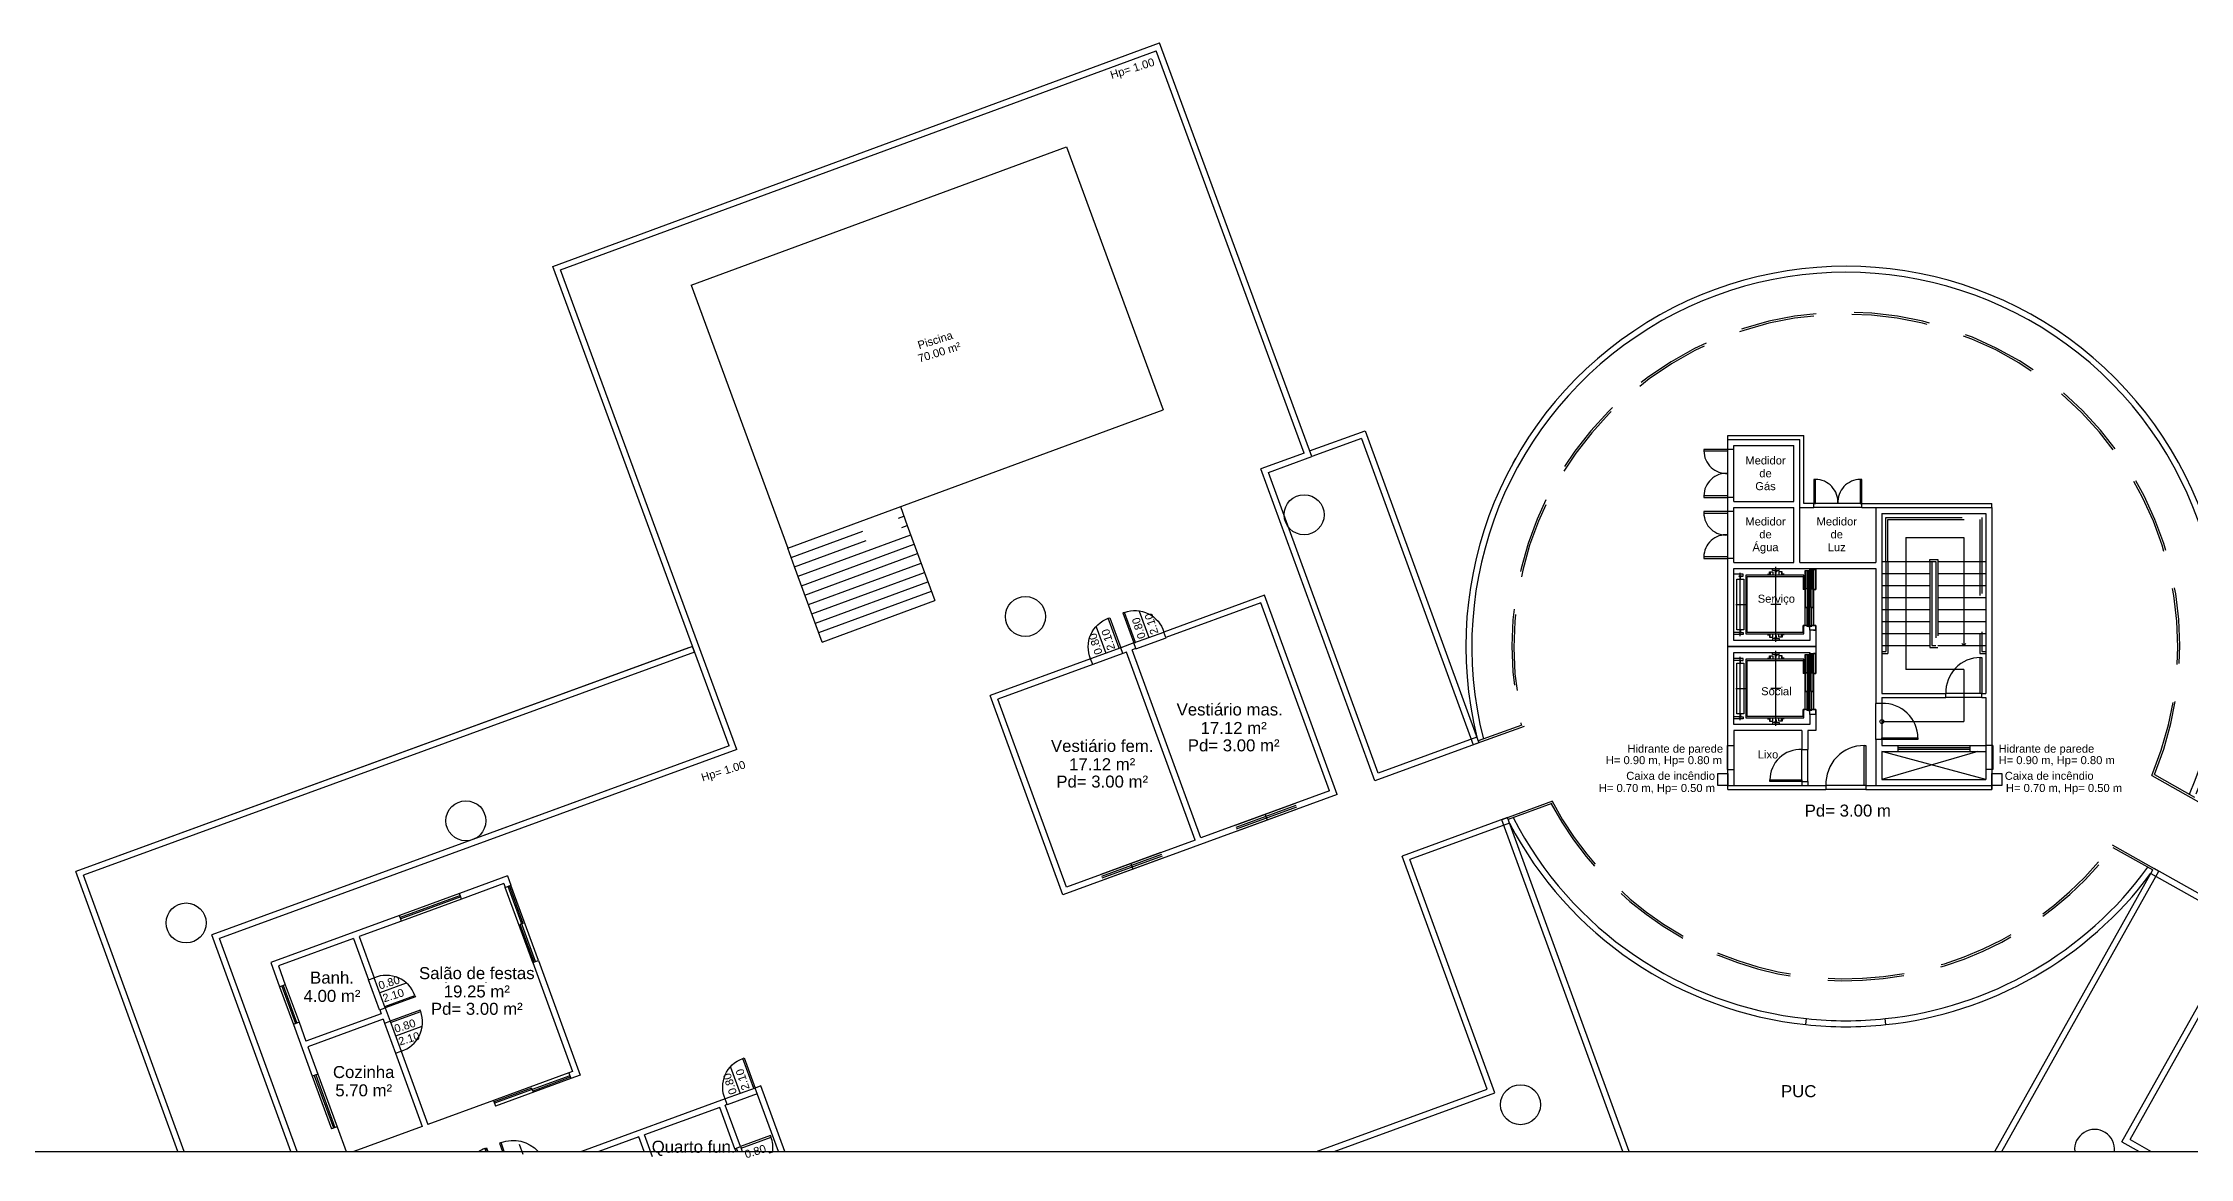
# Model space of a CAD drawing. Header units: millimetres. Extents: x -210 to 1173, y -437 to 320.
# Drawn here: x -181.8 to -128.1, y 2.3 to 30.2 of the extents above; entities that cross this region are included whole.
import ezdxf
from ezdxf.enums import TextEntityAlignment as Align

# ---------------------------------------------------------------- set-up
doc = ezdxf.new("R2010")
doc.units = ezdxf.units.MM
doc.header["$LTSCALE"] = 0.3
for name, pattern in [('DASHDOTX2', [50.8, 25.4, -12.7, 0, -12.7]), ('DASHED2', [9.525, 6.35, -3.175]), ('LTYPE_4', [112.5, 56.25, -56.25]), ('LTYPE_6', [168.75, 112.5, -28.125, 0, -28.125])]:
    doc.linetypes.add(name, pattern=pattern)
for name, color, linetype in [('CORTE', 6, 'Continuous'), ('COTAS', 1, 'Continuous'), ('ESQUADRIAS', 3, 'Continuous'), ('LAYER_0', 6, 'Continuous'), ('LINHA DE CORTE', 6, 'DASHDOTX2'), ('PISO', 1, 'Continuous'), ('PROJEÇÃO', 1, 'DASHED2'), ('TEXTOS', 2, 'Continuous'), ('VISTA', 2, 'Continuous')]:
    doc.layers.add(name, color=color, linetype=linetype)
doc.styles.add('2MM 1_100', font='ARIAL.TTF', dxfattribs={"height": 0.2})
doc.styles.add('3MM 1_100', font='ARIAL.TTF', dxfattribs={"height": 0.3})

msp = doc.modelspace()

# ---------------------------------------------------------------- linework, layer by layer
msp.add_line((-210.338, 2.481), (-79.945, 2.481))
at = {"layer": 'CORTE'}
for p, q in [((-165.608, 24.124), (-156.223, 27.578)), ((-156.223, 27.578), (-153.806, 21.008)), ((-165.608, 24.124), (-163.191, 17.555)), ((-163.191, 17.555), (-153.806, 21.008)), ((-139.69, 20.372), (-137.79, 20.372)), ((-139.69, 20.272), (-139.69, 20.372)), ((-139.69, 20.272), (-137.89, 20.272)), ((-139.69, 20.022), (-139.69, 20.272)), ((-139.54, 20.022), (-139.69, 20.022)), ((-139.54, 20.122), (-138.04, 20.122)), ((-139.54, 20.022), (-139.54, 20.122)), ((-138.04, 18.722), (-138.04, 20.122)), ((-137.89, 17.197), (-137.89, 20.272)), ((-137.79, 18.672), (-137.79, 20.372)), ((-145.06, 19.683), (-144.991, 19.805)), ((-145.06, 19.683), (-144.991, 19.805)), ((-139.69, 18.472), (-139.69, 18.822)), ((-139.54, 18.822), (-139.69, 18.822)), ((-139.54, 18.722), (-139.54, 18.822)), ((-139.54, 18.472), (-139.69, 18.472)), ((-139.54, 18.722), (-138.04, 18.722)), ((-139.54, 18.572), (-138.04, 18.572)), ((-139.54, 18.472), (-139.54, 18.572)), ((-138.04, 17.197), (-138.04, 18.572)), ((-137.89, 18.572), (-137.54, 18.572)), ((-137.54, 18.672), (-137.79, 18.672)), ((-137.54, 18.572), (-137.54, 18.672)), ((-136.34, 18.672), (-133.09, 18.673)), ((-136.34, 18.572), (-136.34, 18.672)), ((-136.34, 18.572), (-135.99, 18.572)), ((-135.99, 18.572), (-135.99, 17.197)), ((-135.99, 18.572), (-133.09, 18.572)), ((-135.84, 18.422), (-135.84, 13.922)), ((-135.84, 18.422), (-133.24, 18.422)), ((-133.24, 18.422), (-133.24, 13.922)), ((-133.09, 18.572), (-133.09, 18.673)), ((-133.09, 18.572), (-133.09, 11.622)), ((-133.09, 18.572), (-133.09, 18.572)), ((-139.69, 11.622), (-139.69, 17.297)), ((-139.54, 17.297), (-139.69, 17.297)), ((-139.54, 17.197), (-139.54, 17.297)), ((-139.54, 17.197), (-138.04, 17.197)), ((-137.89, 17.197), (-135.99, 17.197)), ((-139.54, 15.247), (-139.54, 17.047)), ((-139.54, 17.047), (-135.99, 17.047)), ((-137.64, 17.047), (-137.64, 17.022)), ((-135.99, 17.047), (-135.99, 13.672)), ((-151.274, 16.376), (-153.787, 15.459)), ((-151.364, 16.184), (-153.736, 15.318)), ((-149.65, 11.487), (-151.364, 16.184)), ((-149.457, 11.397), (-151.274, 16.376)), ((-154.539, 15.185), (-154.867, 15.065)), ((-154.816, 14.924), (-154.867, 15.065)), ((-154.487, 15.044), (-154.581, 15.01)), ((-154.487, 15.044), (-154.539, 15.185)), ((-153.736, 15.318), (-153.787, 15.459)), ((-139.69, 15.097), (-137.49, 15.097)), ((-137.49, 15.097), (-139.69, 15.097)), ((-137.64, 15.247), (-139.54, 15.247)), ((-137.64, 15.502), (-137.64, 15.247)), ((-137.49, 15.502), (-137.49, 15.097)), ((-137.49, 15.097), (-137.49, 14.922)), ((-155.619, 14.791), (-158.132, 13.874)), ((-155.568, 14.65), (-157.94, 13.784)), ((-155.568, 14.65), (-155.619, 14.791)), ((-154.722, 14.958), (-154.816, 14.924)), ((-153.008, 10.261), (-154.722, 14.958)), ((-152.867, 10.313), (-154.581, 15.01)), ((-139.54, 13.147), (-139.54, 14.947)), ((-139.54, 14.947), (-137.64, 14.947)), ((-139.54, 14.947), (-137.64, 14.947)), ((-137.64, 14.947), (-137.64, 14.922)), ((-156.315, 8.895), (-158.132, 13.874)), ((-156.226, 9.087), (-157.94, 13.784)), ((-135.84, 13.922), (-134.24, 13.922)), ((-135.84, 13.822), (-135.84, 13.672)), ((-135.84, 13.822), (-134.24, 13.822)), ((-133.34, 13.922), (-133.24, 13.922)), ((-133.34, 13.822), (-133.24, 13.822)), ((-133.24, 13.822), (-133.24, 12.622)), ((-137.64, 13.147), (-139.54, 13.147)), ((-137.84, 12.997), (-139.54, 12.997)), ((-139.54, 12.997), (-139.54, 11.622)), ((-137.84, 12.998), (-137.845, 12.523)), ((-137.69, 12.998), (-137.69, 12.522)), ((-137.49, 12.997), (-137.69, 12.997)), ((-137.64, 13.402), (-137.64, 13.147)), ((-137.49, 13.402), (-137.49, 12.997)), ((-139.71, 12.622), (-139.71, 12.022)), ((-139.71, 12.622), (-139.54, 12.622)), ((-137.84, 12.522), (-137.69, 12.522)), ((-135.99, 12.772), (-135.99, 11.622)), ((-135.84, 12.772), (-135.84, 12.622)), ((-135.84, 12.622), (-133.24, 12.622)), ((-135.84, 12.472), (-135.84, 11.772)), ((-135.84, 12.472), (-133.24, 12.472)), ((-133.44, 12.472), (-135.84, 11.772)), ((-133.24, 11.772), (-135.84, 12.472)), ((-133.24, 12.622), (-133.24, 11.772)), ((-133.07, 12.622), (-133.24, 12.622)), ((-133.07, 12.622), (-133.07, 12.022)), ((-139.71, 12.022), (-139.54, 12.022)), ((-133.07, 12.022), (-133.24, 12.022)), ((-149.457, 11.397), (-156.315, 8.895)), ((-149.65, 11.487), (-152.867, 10.313)), ((-139.69, 11.622), (-137.24, 11.622)), ((-139.69, 11.522), (-139.69, 11.622)), ((-139.69, 11.522), (-137.24, 11.522)), ((-137.84, 11.722), (-137.84, 11.622)), ((-137.84, 11.722), (-137.69, 11.722)), ((-137.69, 11.722), (-137.69, 11.622)), ((-137.24, 11.622), (-137.24, 11.522)), ((-136.24, 11.622), (-135.99, 11.622)), ((-136.24, 11.622), (-136.24, 11.522)), ((-136.24, 11.522), (-133.09, 11.523)), ((-135.99, 11.622), (-133.09, 11.622)), ((-135.84, 11.772), (-133.24, 11.772)), ((-133.09, 11.622), (-133.09, 11.523)), ((-133.09, 11.523), (-133.09, 11.622)), ((-151.258, 10.9), (-151.207, 10.759)), ((-153.008, 10.261), (-156.226, 9.087)), ((-154.617, 9.674), (-154.565, 9.533)), ((-170.196, 9.365), (-171.393, 8.928)), ((-170.285, 9.173), (-171.342, 8.787)), ((-170.285, 9.173), (-170.251, 9.079)), ((-170.251, 9.079), (-170.11, 9.13)), ((-170.196, 9.365), (-170.11, 9.13)), ((-144.423, 9.508), (-144.422, 9.508)), ((-171.342, 8.787), (-171.393, 8.928)), ((-129.661, 8.761), (-129.662, 8.761)), ((-129.661, 8.761), (-129.662, 8.761)), ((-172.896, 8.379), (-176.114, 7.205)), ((-172.845, 8.238), (-173.902, 7.853)), ((-172.845, 8.238), (-172.896, 8.379)), ((-130.148, 8.256), (-130.148, 8.256)), ((-130.148, 8.256), (-130.148, 8.256)), ((-174.043, 7.801), (-175.921, 7.116)), ((-174.043, 7.801), (-173.666, 6.768)), ((-173.902, 7.853), (-173.525, 6.819)), ((-176.114, 7.205), (-175.891, 6.595)), ((-175.921, 7.116), (-175.75, 6.646)), ((-169.565, 7.2), (-169.424, 7.251)), ((-169.565, 7.2), (-168.571, 4.475)), ((-169.424, 7.251), (-168.379, 4.386)), ((-175.75, 6.646), (-175.891, 6.595)), ((-173.666, 6.768), (-173.525, 6.819)), ((-171.736, 6.707), (-171.736, 6.703)), ((-170.736, 6.707), (-170.736, 6.703)), ((-173.357, 5.922), (-175.236, 5.237)), ((-173.391, 6.016), (-173.25, 6.068)), ((-173.391, 6.016), (-173.357, 5.922)), ((-173.25, 6.068), (-173.13, 5.739)), ((-175.407, 5.707), (-175.548, 5.655)), ((-175.548, 5.655), (-175.077, 4.363)), ((-175.407, 5.707), (-175.236, 5.237)), ((-173.306, 5.782), (-175.184, 5.096)), ((-173.306, 5.782), (-173.271, 5.688)), ((-173.271, 5.688), (-173.13, 5.739)), ((-137.74, 5.65), (-137.724, 5.799)), ((-135.74, 5.65), (-135.756, 5.799)), ((-175.184, 5.096), (-174.936, 4.415)), ((-172.997, 4.936), (-172.856, 4.988)), ((-172.997, 4.936), (-172.329, 3.104)), ((-172.856, 4.988), (-172.188, 3.156)), ((-174.936, 4.415), (-175.077, 4.363)), ((-168.571, 4.475), (-168.665, 4.441)), ((-168.665, 4.441), (-168.614, 4.3)), ((-168.379, 4.386), (-168.614, 4.3)), ((-169.565, 3.99), (-169.565, 3.953)), ((-164.756, 3.792), (-168.349, 2.481)), ((-164.704, 3.651), (-164.756, 3.792)), ((-163.863, 4.118), (-164.004, 4.066)), ((-163.425, 2.481), (-164.004, 4.066)), ((-163.266, 2.481), (-163.863, 4.118)), ((-170.544, 3.756), (-172.188, 3.156)), ((-170.544, 3.756), (-170.492, 3.615)), ((-164.892, 3.583), (-166.771, 2.897)), ((-164.515, 2.549), (-164.892, 3.583)), ((-164.704, 3.651), (-164.751, 3.634)), ((-164.374, 2.601), (-164.751, 3.634)), ((-174.456, 3.1), (-174.597, 3.048)), ((-174.456, 3.1), (-174.23, 2.481)), ((-172.329, 3.104), (-174.037, 2.481)), ((-166.912, 2.846), (-167.911, 2.481)), ((-166.779, 2.481), (-166.912, 2.846)), ((-166.569, 2.344), (-166.771, 2.897)), ((-170.736, 2.568), (-170.736, 2.481)), ((-164.515, 2.549), (-164.374, 2.601)), ((-164.328, 2.481), (-164.328, 2.48))]:
    msp.add_line(p, q, dxfattribs=at)
for points in [[(-139.94, 11.923), (-139.69, 11.923), (-139.69, 11.623), (-139.94, 11.623)], [(-133.09, 11.922), (-132.84, 11.922), (-132.84, 11.622), (-133.09, 11.622)]]:
    msp.add_lwpolyline(points, close=True, dxfattribs=at)
for centre in [(-150.282, 18.388), (-157.249, 15.846), (-171.236, 10.742), (-178.229, 8.19), (-144.874, 3.649)]:
    msp.add_circle(centre, 0.5, dxfattribs=at)
for centre, radius, start, end in [((-136.74, 15.097), 9.5, 337.2226, 193.8022), ((-136.74, 15.097), 9.35, 336.7308, 194.3178), ((-136.74, 15.097), 9.35, 207.2146, 263.9577), ((-136.74, 15.097), 9.5, 207.7089, 263.9577), ((-136.74, 15.097), 9.35, 276.0423, 323.839), ((-136.74, 15.097), 9.5, 276.0423, 323.3165), ((-130.523, 2.53), 0.5, 354.3373, 185.6627)]:
    msp.add_arc(centre, radius, start, end, dxfattribs=at)
at = {"layer": 'COTAS'}
for p, q in [((-135.24, 17.822), (-135.24, 14.522)), ((-135.24, 17.822), (-133.79, 17.822)), ((-133.79, 17.822), (-133.79, 15.122)), ((-133.79, 15.122), (-133.839, 15.172)), ((-133.79, 15.122), (-133.739, 15.172)), ((-133.79, 14.522), (-135.24, 14.522)), ((-133.79, 14.522), (-133.79, 13.222)), ((-135.84, 13.222), (-133.79, 13.222)), ((-172.727, 6.685), (-173.388, 6.444)), ((-172.333, 5.604), (-172.993, 5.363)), ((-163.574, 2.467), (-163.663, 2.434))]:
    msp.add_line(p, q, dxfattribs=at)
at = {"layer": 'COTAS', "extrusion": (-1.66937e-12, 3.79046e-12, -1)}
msp.add_line((-155.484, 15.588), (-155.243, 14.928), dxfattribs=at)
at = {"layer": 'COTAS', "extrusion": (-1.16429e-12, 3.97478e-12, -1)}
msp.add_line((-154.404, 15.982), (-154.163, 15.322), dxfattribs=at)
at = {"layer": 'COTAS', "extrusion": (-3.54684e-12, -2.44572e-13, -1)}
for p, q in [((-164.621, 4.589), (-164.38, 3.929)), ((-169.905, 2.661), (-169.815, 2.414))]:
    msp.add_line(p, q, dxfattribs=at)
at = {"layer": 'COTAS'}
msp.add_circle((-135.84, 13.222), 0.05, dxfattribs=at)
at = {"layer": 'ESQUADRIAS'}
for p, q in [((-150.488, 11.122), (-151.991, 10.574)), ((-150.474, 11.085), (-151.977, 10.536)), ((-153.846, 9.897), (-155.349, 9.348)), ((-153.833, 9.859), (-155.336, 9.311)), ((-171.374, 8.876), (-172.877, 8.328)), ((-171.361, 8.839), (-172.864, 8.29)), ((-169.495, 7.225), (-170.18, 9.104)), ((-169.8, 8.179), (-170.143, 9.118)), ((-169.8, 8.179), (-169.875, 8.151)), ((-169.532, 7.212), (-169.875, 8.151)), ((-175.839, 6.613), (-175.497, 5.674)), ((-175.802, 6.627), (-175.459, 5.688)), ((-175.025, 4.382), (-174.545, 3.067)), ((-174.988, 4.396), (-174.508, 3.081)), ((-168.639, 4.371), (-170.518, 3.685)), ((-168.626, 4.333), (-169.565, 3.99)), ((-169.592, 4.066), (-170.532, 3.723)), ((-169.592, 4.066), (-169.565, 3.99))]:
    msp.add_line(p, q, dxfattribs=at)
for points in [[(-139.69, 20.022), (-140.29, 20.022), (-140.29, 19.982), (-139.69, 19.982)], [(-139.69, 18.862), (-140.29, 18.862), (-140.29, 18.822), (-139.69, 18.822)], [(-137.5, 18.673), (-137.5, 19.273), (-137.54, 19.273), (-137.54, 18.673)], [(-136.34, 18.672), (-136.34, 19.272), (-136.38, 19.272), (-136.38, 18.672)], [(-139.69, 18.472), (-140.29, 18.472), (-140.29, 18.432), (-139.69, 18.432)], [(-139.69, 17.337), (-140.29, 17.337), (-140.29, 17.297), (-139.69, 17.297)], [(-133.34, 13.922), (-133.38, 13.922), (-133.38, 14.822), (-133.34, 14.822)], [(-136.24, 11.622), (-136.28, 11.622), (-136.28, 12.622), (-136.24, 12.622)], [(-135.84, 12.772), (-135.84, 12.812), (-134.94, 12.812), (-134.94, 12.772)], [(-137.84, 11.722), (-138.64, 11.722), (-138.64, 11.762), (-137.84, 11.762)], [(-173.25, 6.068), (-173.264, 6.105), (-172.513, 6.38), (-172.499, 6.342)], [(-173.13, 5.739), (-173.117, 5.701), (-172.365, 5.976), (-172.379, 6.013)], [(-164.372, 2.601), (-164.358, 2.564), (-163.607, 2.838), (-163.62, 2.876)]]:
    msp.add_lwpolyline(points, close=True, dxfattribs=at)
at = {"layer": 'ESQUADRIAS', "extrusion": (-4.198e-17, 1.1504e-16, -1), "elevation": 0}
for points in [[(154.867, 15.065), (154.905, 15.051), (155.179, 15.803), (155.142, 15.816)], [(154.539, 15.185), (154.501, 15.198), (154.775, 15.95), (154.813, 15.936)]]:
    msp.add_lwpolyline(points, close=True, dxfattribs=at)
at = {"layer": 'ESQUADRIAS', "extrusion": (-4.198e-17, 1.1504e-16, -1)}
msp.add_lwpolyline([(164.004, 4.066), (164.042, 4.053), (164.316, 4.804), (164.278, 4.818)], close=True, dxfattribs=at)
at = {"layer": 'ESQUADRIAS', "extrusion": (-1.1504e-16, -4.198e-17, -1)}
msp.add_lwpolyline([(170.276, 2.481), (170.358, 2.706), (170.395, 2.692), (170.318, 2.481)], dxfattribs=at)
at = {"layer": 'ESQUADRIAS', "extrusion": (1.1504e-16, 4.198e-17, -1)}
msp.add_lwpolyline([(170.733, 2.481), (170.762, 2.558), (170.724, 2.572), (170.691, 2.481)], dxfattribs=at)
at = {"layer": 'LAYER_0', "color": 11}
for p, q in [((-139.307, 16.901), (-139.54, 16.901)), ((-139.47, 15.517), (-139.47, 16.777)), ((-139.47, 16.777), (-139.29, 16.777)), ((-139.347, 16.851), (-139.307, 16.851)), ((-139.307, 16.851), (-139.307, 16.901)), ((-139.29, 16.777), (-139.29, 15.517)), ((-137.79, 16.877), (-139.24, 16.877)), ((-139.24, 16.877), (-139.24, 15.417)), ((-139.21, 15.447), (-139.21, 16.847)), ((-139.21, 16.847), (-137.81, 16.847)), ((-138.7, 16.902), (-138.7, 16.908)), ((-138.7, 16.908), (-138.646, 16.908)), ((-138.7, 16.902), (-138.64, 16.902)), ((-138.646, 16.908), (-138.646, 16.962)), ((-138.646, 16.962), (-138.565, 16.962)), ((-138.64, 16.902), (-138.64, 16.962)), ((-138.64, 16.902), (-138.64, 16.877)), ((-138.575, 16.997), (-138.575, 17.047)), ((-138.535, 16.997), (-138.575, 16.997)), ((-138.565, 16.962), (-138.565, 16.902)), ((-138.565, 16.902), (-138.565, 16.877)), ((-138.49, 16.997), (-138.535, 16.997)), ((-138.535, 16.997), (-138.535, 16.993)), ((-138.531, 16.989), (-138.535, 16.993)), ((-138.498, 16.988), (-138.531, 16.989)), ((-138.498, 16.988), (-138.494, 16.984)), ((-138.494, 16.968), (-138.498, 16.964)), ((-138.498, 16.922), (-138.498, 16.964)), ((-138.49, 16.922), (-138.498, 16.922)), ((-138.494, 16.968), (-138.494, 16.984)), ((-138.445, 16.997), (-138.49, 16.997)), ((-138.49, 16.922), (-138.482, 16.922)), ((-138.485, 16.984), (-138.482, 16.988)), ((-138.485, 16.968), (-138.485, 16.984)), ((-138.485, 16.968), (-138.482, 16.964)), ((-138.482, 16.988), (-138.448, 16.989)), ((-138.482, 16.922), (-138.482, 16.964)), ((-138.448, 16.989), (-138.445, 16.993)), ((-138.445, 16.997), (-138.405, 16.997)), ((-138.445, 16.997), (-138.445, 16.993)), ((-138.334, 16.962), (-138.415, 16.962)), ((-138.415, 16.962), (-138.415, 16.902)), ((-138.415, 16.902), (-138.415, 16.877)), ((-138.405, 16.997), (-138.405, 17.047)), ((-138.34, 16.902), (-138.34, 16.962)), ((-138.34, 16.902), (-138.34, 16.877)), ((-138.28, 16.902), (-138.34, 16.902)), ((-138.334, 16.908), (-138.334, 16.962)), ((-138.28, 16.908), (-138.334, 16.908)), ((-138.28, 16.902), (-138.28, 16.908)), ((-137.81, 16.847), (-137.81, 16.522)), ((-137.79, 16.524), (-137.79, 16.877)), ((-137.76, 15.622), (-137.76, 16.997)), ((-137.76, 16.997), (-137.67, 16.997)), ((-137.67, 15.592), (-137.67, 16.997)), ((-137.64, 15.592), (-137.64, 17.022)), ((-137.64, 17.022), (-137.55, 17.022)), ((-137.55, 17.022), (-137.55, 15.622)), ((-137.49, 17.022), (-137.55, 17.022)), ((-137.55, 17.007), (-137.548, 17.007)), ((-137.548, 17.007), (-137.548, 17.02)), ((-137.548, 17.02), (-137.492, 17.02)), ((-137.492, 17.02), (-137.492, 16.524)), ((-137.49, 16.522), (-137.49, 17.022)), ((-137.76, 16.522), (-137.81, 16.522)), ((-137.762, 16.524), (-137.79, 16.524)), ((-137.76, 16.537), (-137.762, 16.537)), ((-137.762, 16.537), (-137.762, 16.524)), ((-137.755, 16.072), (-137.755, 16.542)), ((-137.755, 16.542), (-137.715, 16.542)), ((-137.717, 16.54), (-137.753, 16.54)), ((-137.753, 16.54), (-137.753, 16.074)), ((-137.717, 16.527), (-137.717, 16.54)), ((-137.715, 16.527), (-137.717, 16.527)), ((-137.715, 16.542), (-137.715, 16.527)), ((-137.555, 16.542), (-137.595, 16.542)), ((-137.595, 16.542), (-137.595, 16.527)), ((-137.595, 16.527), (-137.593, 16.527)), ((-137.593, 16.527), (-137.593, 16.54)), ((-137.593, 16.54), (-137.557, 16.54)), ((-137.557, 16.54), (-137.557, 16.074)), ((-137.555, 16.072), (-137.555, 16.542)), ((-137.548, 16.537), (-137.55, 16.537)), ((-137.55, 16.522), (-137.49, 16.522)), ((-137.548, 16.524), (-137.548, 16.537)), ((-137.492, 16.524), (-137.548, 16.524)), ((-137.76, 15.622), (-137.81, 15.622)), ((-137.81, 15.447), (-137.81, 15.622)), ((-137.79, 15.417), (-137.79, 15.62)), ((-137.79, 15.62), (-137.76, 15.62)), ((-137.715, 15.622), (-137.76, 15.622)), ((-137.717, 15.62), (-137.76, 15.62)), ((-137.755, 16.072), (-137.715, 16.072)), ((-137.717, 16.074), (-137.753, 16.074)), ((-137.715, 16.087), (-137.717, 16.087)), ((-137.717, 16.087), (-137.717, 16.074)), ((-137.717, 15.605), (-137.717, 15.62)), ((-137.672, 15.605), (-137.717, 15.605)), ((-137.715, 16.072), (-137.715, 16.087)), ((-137.715, 15.622), (-137.715, 15.607)), ((-137.715, 15.607), (-137.67, 15.607)), ((-137.71, 15.61), (-137.71, 16.092)), ((-137.71, 16.092), (-137.67, 16.092)), ((-137.67, 15.61), (-137.71, 15.61)), ((-137.672, 16.09), (-137.708, 16.09)), ((-137.708, 16.09), (-137.708, 15.612)), ((-137.708, 15.612), (-137.672, 15.612)), ((-137.672, 16.077), (-137.672, 16.09)), ((-137.67, 16.077), (-137.672, 16.077)), ((-137.672, 15.612), (-137.672, 15.625)), ((-137.672, 15.625), (-137.67, 15.625)), ((-137.672, 15.592), (-137.672, 15.605)), ((-137.67, 15.592), (-137.672, 15.592)), ((-137.6, 16.092), (-137.64, 16.092)), ((-137.64, 16.077), (-137.638, 16.077)), ((-137.638, 15.625), (-137.64, 15.625)), ((-137.64, 15.61), (-137.6, 15.61)), ((-137.595, 15.607), (-137.64, 15.607)), ((-137.64, 15.592), (-137.638, 15.592)), ((-137.64, 15.502), (-137.64, 15.592)), ((-137.638, 16.077), (-137.638, 16.09)), ((-137.638, 16.09), (-137.602, 16.09)), ((-137.638, 15.612), (-137.638, 15.625)), ((-137.602, 15.612), (-137.638, 15.612)), ((-137.638, 15.592), (-137.638, 15.605)), ((-137.638, 15.605), (-137.593, 15.605)), ((-137.602, 16.09), (-137.602, 15.612)), ((-137.6, 15.61), (-137.6, 16.092)), ((-137.595, 16.072), (-137.595, 16.087)), ((-137.595, 16.087), (-137.593, 16.087)), ((-137.555, 16.072), (-137.595, 16.072)), ((-137.595, 15.622), (-137.595, 15.607)), ((-137.49, 15.622), (-137.595, 15.622)), ((-137.593, 16.087), (-137.593, 16.074)), ((-137.593, 16.074), (-137.557, 16.074)), ((-137.593, 15.605), (-137.593, 15.62)), ((-137.593, 15.62), (-137.492, 15.62)), ((-137.492, 15.504), (-137.492, 15.62)), ((-137.49, 15.622), (-137.49, 15.502)), ((-139.413, 15.443), (-139.54, 15.443)), ((-139.308, 15.393), (-139.54, 15.393)), ((-139.29, 15.517), (-139.47, 15.517)), ((-139.348, 15.443), (-139.308, 15.443)), ((-139.308, 15.443), (-139.308, 15.393)), ((-139.24, 15.417), (-137.79, 15.417)), ((-137.81, 15.447), (-139.21, 15.447)), ((-138.7, 15.392), (-138.64, 15.392)), ((-138.7, 15.392), (-138.7, 15.386)), ((-138.7, 15.386), (-138.646, 15.386)), ((-138.646, 15.386), (-138.646, 15.332)), ((-138.646, 15.332), (-138.565, 15.332)), ((-138.64, 15.392), (-138.64, 15.417)), ((-138.64, 15.392), (-138.64, 15.332)), ((-138.535, 15.297), (-138.575, 15.297)), ((-138.575, 15.297), (-138.575, 15.247)), ((-138.565, 15.392), (-138.565, 15.417)), ((-138.565, 15.332), (-138.565, 15.392)), ((-138.532, 15.306), (-138.535, 15.302)), ((-138.535, 15.297), (-138.535, 15.302)), ((-138.535, 15.297), (-138.49, 15.297)), ((-138.498, 15.307), (-138.532, 15.306)), ((-138.49, 15.372), (-138.498, 15.372)), ((-138.498, 15.372), (-138.498, 15.33)), ((-138.495, 15.327), (-138.498, 15.33)), ((-138.495, 15.311), (-138.498, 15.307)), ((-138.495, 15.327), (-138.495, 15.311)), ((-138.49, 15.372), (-138.482, 15.372)), ((-138.49, 15.297), (-138.445, 15.297)), ((-138.486, 15.327), (-138.482, 15.33)), ((-138.486, 15.327), (-138.486, 15.311)), ((-138.482, 15.307), (-138.486, 15.311)), ((-138.482, 15.372), (-138.482, 15.33)), ((-138.482, 15.307), (-138.449, 15.306)), ((-138.449, 15.306), (-138.445, 15.302)), ((-138.445, 15.297), (-138.445, 15.302)), ((-138.445, 15.297), (-138.405, 15.297)), ((-138.415, 15.392), (-138.415, 15.417)), ((-138.415, 15.332), (-138.415, 15.392)), ((-138.334, 15.332), (-138.415, 15.332)), ((-138.405, 15.297), (-138.405, 15.247)), ((-138.34, 15.392), (-138.34, 15.417)), ((-138.28, 15.392), (-138.34, 15.392)), ((-138.34, 15.392), (-138.34, 15.332)), ((-138.28, 15.386), (-138.334, 15.386)), ((-138.334, 15.386), (-138.334, 15.332)), ((-138.28, 15.392), (-138.28, 15.386)), ((-137.55, 15.502), (-137.64, 15.502)), ((-137.55, 15.502), (-137.55, 15.517)), ((-137.55, 15.517), (-137.548, 15.517)), ((-137.49, 15.502), (-137.55, 15.502)), ((-137.548, 15.517), (-137.548, 15.504)), ((-137.548, 15.504), (-137.492, 15.504)), ((-139.308, 14.801), (-139.54, 14.801)), ((-139.413, 14.751), (-139.54, 14.751)), ((-139.47, 13.417), (-139.47, 14.677)), ((-139.47, 14.677), (-139.29, 14.677)), ((-139.348, 14.751), (-139.308, 14.751)), ((-139.308, 14.751), (-139.308, 14.801)), ((-139.29, 14.677), (-139.29, 13.417)), ((-137.79, 14.777), (-139.24, 14.777)), ((-139.24, 14.777), (-139.24, 13.317)), ((-139.21, 13.347), (-139.21, 14.747)), ((-139.21, 14.747), (-137.81, 14.747)), ((-138.7, 14.802), (-138.7, 14.808)), ((-138.7, 14.808), (-138.646, 14.808)), ((-138.7, 14.802), (-138.64, 14.802)), ((-138.646, 14.808), (-138.646, 14.862)), ((-138.646, 14.862), (-138.565, 14.862)), ((-138.64, 14.802), (-138.64, 14.862)), ((-138.64, 14.802), (-138.64, 14.777)), ((-138.575, 14.897), (-138.575, 14.947)), ((-138.535, 14.897), (-138.575, 14.897)), ((-138.565, 14.862), (-138.565, 14.802)), ((-138.565, 14.802), (-138.565, 14.777)), ((-138.49, 14.897), (-138.535, 14.897)), ((-138.535, 14.897), (-138.535, 14.893)), ((-138.532, 14.889), (-138.535, 14.893)), ((-138.498, 14.888), (-138.532, 14.889)), ((-138.498, 14.888), (-138.495, 14.884)), ((-138.495, 14.868), (-138.498, 14.864)), ((-138.498, 14.822), (-138.498, 14.864)), ((-138.49, 14.822), (-138.498, 14.822)), ((-138.495, 14.868), (-138.495, 14.884)), ((-138.445, 14.897), (-138.49, 14.897)), ((-138.49, 14.822), (-138.482, 14.822)), ((-138.486, 14.884), (-138.482, 14.888)), ((-138.486, 14.868), (-138.486, 14.884)), ((-138.486, 14.868), (-138.482, 14.864)), ((-138.482, 14.888), (-138.449, 14.889)), ((-138.482, 14.822), (-138.482, 14.864)), ((-138.449, 14.889), (-138.445, 14.893)), ((-138.445, 14.897), (-138.405, 14.897)), ((-138.445, 14.897), (-138.445, 14.893)), ((-138.334, 14.862), (-138.415, 14.862)), ((-138.415, 14.862), (-138.415, 14.802)), ((-138.415, 14.802), (-138.415, 14.777)), ((-138.405, 14.897), (-138.405, 14.947)), ((-138.34, 14.802), (-138.34, 14.862)), ((-138.34, 14.802), (-138.34, 14.777)), ((-138.28, 14.802), (-138.34, 14.802)), ((-138.334, 14.808), (-138.334, 14.862)), ((-138.28, 14.808), (-138.334, 14.808)), ((-138.28, 14.802), (-138.28, 14.808)), ((-137.81, 14.747), (-137.81, 14.422)), ((-137.79, 14.424), (-137.79, 14.777)), ((-137.76, 13.522), (-137.76, 14.897)), ((-137.76, 14.897), (-137.67, 14.897)), ((-137.67, 13.492), (-137.67, 14.897)), ((-137.64, 13.492), (-137.64, 14.922)), ((-137.64, 14.922), (-137.55, 14.922)), ((-137.55, 14.922), (-137.55, 13.522)), ((-137.49, 14.922), (-137.55, 14.922)), ((-137.55, 14.907), (-137.548, 14.907)), ((-137.548, 14.907), (-137.548, 14.92)), ((-137.548, 14.92), (-137.492, 14.92)), ((-137.492, 14.92), (-137.492, 14.424)), ((-137.49, 14.422), (-137.49, 14.922)), ((-137.76, 14.422), (-137.81, 14.422)), ((-137.762, 14.424), (-137.79, 14.424)), ((-137.76, 14.437), (-137.762, 14.437)), ((-137.762, 14.437), (-137.762, 14.424)), ((-137.755, 13.972), (-137.755, 14.442)), ((-137.755, 14.442), (-137.715, 14.442)), ((-137.755, 13.972), (-137.715, 13.972)), ((-137.717, 14.44), (-137.753, 14.44)), ((-137.753, 14.44), (-137.753, 13.974)), ((-137.717, 13.974), (-137.753, 13.974)), ((-137.717, 14.427), (-137.717, 14.44)), ((-137.715, 14.427), (-137.717, 14.427)), ((-137.715, 13.987), (-137.717, 13.987)), ((-137.717, 13.987), (-137.717, 13.974)), ((-137.715, 14.442), (-137.715, 14.427)), ((-137.715, 13.972), (-137.715, 13.987)), ((-137.71, 13.51), (-137.71, 13.992)), ((-137.71, 13.992), (-137.67, 13.992)), ((-137.672, 13.99), (-137.708, 13.99)), ((-137.708, 13.99), (-137.708, 13.512)), ((-137.672, 13.977), (-137.672, 13.99)), ((-137.67, 13.977), (-137.672, 13.977)), ((-137.6, 13.992), (-137.64, 13.992)), ((-137.64, 13.977), (-137.638, 13.977)), ((-137.638, 13.977), (-137.638, 13.99)), ((-137.638, 13.99), (-137.602, 13.99)), ((-137.602, 13.99), (-137.602, 13.512)), ((-137.6, 13.51), (-137.6, 13.992)), ((-137.555, 14.442), (-137.595, 14.442)), ((-137.595, 14.442), (-137.595, 14.427)), ((-137.595, 14.427), (-137.593, 14.427)), ((-137.595, 13.972), (-137.595, 13.987)), ((-137.595, 13.987), (-137.593, 13.987)), ((-137.555, 13.972), (-137.595, 13.972)), ((-137.593, 14.427), (-137.593, 14.44)), ((-137.593, 14.44), (-137.557, 14.44)), ((-137.593, 13.987), (-137.593, 13.974)), ((-137.593, 13.974), (-137.557, 13.974)), ((-137.557, 14.44), (-137.557, 13.974)), ((-137.555, 13.972), (-137.555, 14.442)), ((-137.548, 14.437), (-137.55, 14.437)), ((-137.55, 14.422), (-137.49, 14.422)), ((-137.548, 14.424), (-137.548, 14.437)), ((-137.492, 14.424), (-137.548, 14.424)), ((-137.76, 13.522), (-137.81, 13.522)), ((-137.81, 13.347), (-137.81, 13.522)), ((-137.79, 13.317), (-137.79, 13.52)), ((-137.79, 13.52), (-137.76, 13.52)), ((-137.715, 13.522), (-137.76, 13.522)), ((-137.717, 13.52), (-137.76, 13.52)), ((-137.717, 13.505), (-137.717, 13.52)), ((-137.672, 13.505), (-137.717, 13.505)), ((-137.715, 13.522), (-137.715, 13.507)), ((-137.715, 13.507), (-137.67, 13.507)), ((-137.67, 13.51), (-137.71, 13.51)), ((-137.708, 13.512), (-137.672, 13.512)), ((-137.672, 13.512), (-137.672, 13.525)), ((-137.672, 13.525), (-137.67, 13.525)), ((-137.672, 13.492), (-137.672, 13.505)), ((-137.67, 13.492), (-137.672, 13.492)), ((-137.638, 13.525), (-137.64, 13.525)), ((-137.64, 13.51), (-137.6, 13.51)), ((-137.595, 13.507), (-137.64, 13.507)), ((-137.64, 13.492), (-137.638, 13.492)), ((-137.64, 13.402), (-137.64, 13.492)), ((-137.638, 13.512), (-137.638, 13.525)), ((-137.602, 13.512), (-137.638, 13.512)), ((-137.638, 13.492), (-137.638, 13.505)), ((-137.638, 13.505), (-137.593, 13.505)), ((-137.595, 13.522), (-137.595, 13.507)), ((-137.49, 13.522), (-137.595, 13.522)), ((-137.593, 13.505), (-137.593, 13.52)), ((-137.593, 13.52), (-137.492, 13.52)), ((-137.492, 13.404), (-137.492, 13.52)), ((-137.49, 13.522), (-137.49, 13.402)), ((-139.413, 13.343), (-139.54, 13.343)), ((-139.308, 13.293), (-139.54, 13.293)), ((-139.29, 13.417), (-139.47, 13.417)), ((-139.348, 13.343), (-139.308, 13.343)), ((-139.308, 13.343), (-139.308, 13.293)), ((-139.24, 13.317), (-137.79, 13.317)), ((-137.81, 13.347), (-139.21, 13.347)), ((-138.7, 13.292), (-138.64, 13.292)), ((-138.7, 13.292), (-138.7, 13.286)), ((-138.7, 13.286), (-138.646, 13.286)), ((-138.646, 13.286), (-138.646, 13.232)), ((-138.646, 13.232), (-138.565, 13.232)), ((-138.64, 13.292), (-138.64, 13.317)), ((-138.64, 13.292), (-138.64, 13.232)), ((-138.535, 13.197), (-138.575, 13.197)), ((-138.575, 13.197), (-138.575, 13.147)), ((-138.565, 13.292), (-138.565, 13.317)), ((-138.565, 13.232), (-138.565, 13.292)), ((-138.532, 13.206), (-138.535, 13.202)), ((-138.535, 13.197), (-138.535, 13.202)), ((-138.535, 13.197), (-138.49, 13.197)), ((-138.498, 13.207), (-138.532, 13.206)), ((-138.49, 13.272), (-138.498, 13.272)), ((-138.498, 13.272), (-138.498, 13.23)), ((-138.495, 13.227), (-138.498, 13.23)), ((-138.495, 13.211), (-138.498, 13.207)), ((-138.495, 13.227), (-138.495, 13.211)), ((-138.49, 13.272), (-138.482, 13.272)), ((-138.49, 13.197), (-138.445, 13.197)), ((-138.486, 13.227), (-138.482, 13.23)), ((-138.486, 13.227), (-138.486, 13.211)), ((-138.482, 13.207), (-138.486, 13.211)), ((-138.482, 13.272), (-138.482, 13.23)), ((-138.482, 13.207), (-138.449, 13.206)), ((-138.449, 13.206), (-138.445, 13.202)), ((-138.445, 13.197), (-138.445, 13.202)), ((-138.445, 13.197), (-138.405, 13.197)), ((-138.415, 13.292), (-138.415, 13.317)), ((-138.415, 13.232), (-138.415, 13.292)), ((-138.334, 13.232), (-138.415, 13.232)), ((-138.405, 13.197), (-138.405, 13.147)), ((-138.34, 13.292), (-138.34, 13.317)), ((-138.28, 13.292), (-138.34, 13.292)), ((-138.34, 13.292), (-138.34, 13.232)), ((-138.28, 13.286), (-138.334, 13.286)), ((-138.334, 13.286), (-138.334, 13.232)), ((-138.28, 13.292), (-138.28, 13.286)), ((-137.55, 13.402), (-137.64, 13.402)), ((-137.55, 13.402), (-137.55, 13.417)), ((-137.55, 13.417), (-137.548, 13.417)), ((-137.49, 13.402), (-137.55, 13.402)), ((-137.548, 13.417), (-137.548, 13.404)), ((-137.548, 13.404), (-137.492, 13.404))]:
    msp.add_line(p, q, dxfattribs=at)
at = {"layer": 'LAYER_0', "color": 1}
for p, q in [((-139.347, 16.851), (-139.412, 16.851)), ((-139.408, 16.847), (-139.412, 16.851)), ((-139.382, 16.847), (-139.408, 16.847)), ((-139.384, 16.832), (-139.382, 16.834)), ((-139.384, 16.797), (-139.384, 16.832)), ((-139.376, 16.797), (-139.384, 16.797)), ((-139.382, 16.834), (-139.382, 16.847)), ((-139.378, 16.834), (-139.378, 16.847)), ((-139.351, 16.847), (-139.378, 16.847)), ((-139.378, 16.834), (-139.376, 16.832)), ((-139.376, 16.797), (-139.376, 16.832)), ((-139.351, 16.847), (-139.347, 16.851)), ((-137.74, 16.997), (-137.74, 16.542)), ((-137.73, 16.542), (-137.73, 16.997)), ((-137.695, 16.092), (-137.695, 16.997)), ((-137.685, 16.997), (-137.685, 16.092)), ((-137.625, 16.092), (-137.625, 17.022)), ((-137.615, 17.022), (-137.615, 16.092)), ((-137.58, 16.542), (-137.58, 17.022)), ((-137.57, 17.022), (-137.57, 16.542)), ((-139.409, 15.447), (-139.413, 15.443)), ((-139.413, 15.443), (-139.348, 15.443)), ((-139.409, 15.447), (-139.382, 15.447)), ((-139.384, 15.497), (-139.376, 15.497)), ((-139.384, 15.497), (-139.384, 15.462)), ((-139.382, 15.46), (-139.384, 15.462)), ((-139.382, 15.46), (-139.382, 15.447)), ((-139.376, 15.462), (-139.378, 15.46)), ((-139.378, 15.46), (-139.378, 15.447)), ((-139.378, 15.447), (-139.352, 15.447)), ((-139.376, 15.497), (-139.376, 15.462)), ((-139.352, 15.447), (-139.348, 15.443)), ((-139.348, 14.751), (-139.413, 14.751)), ((-139.409, 14.747), (-139.413, 14.751)), ((-139.382, 14.747), (-139.409, 14.747)), ((-139.384, 14.732), (-139.382, 14.734)), ((-139.384, 14.697), (-139.384, 14.732)), ((-139.376, 14.697), (-139.384, 14.697)), ((-139.382, 14.734), (-139.382, 14.747)), ((-139.378, 14.734), (-139.378, 14.747)), ((-139.352, 14.747), (-139.378, 14.747)), ((-139.378, 14.734), (-139.376, 14.732)), ((-139.376, 14.697), (-139.376, 14.732)), ((-139.352, 14.747), (-139.348, 14.751)), ((-137.74, 14.897), (-137.74, 14.442)), ((-137.73, 14.442), (-137.73, 14.897)), ((-137.695, 13.992), (-137.695, 14.897)), ((-137.685, 14.897), (-137.685, 13.992)), ((-137.625, 13.992), (-137.625, 14.922)), ((-137.615, 14.922), (-137.615, 13.992)), ((-137.58, 14.442), (-137.58, 14.922)), ((-137.57, 14.922), (-137.57, 14.442)), ((-139.409, 13.347), (-139.413, 13.343)), ((-139.413, 13.343), (-139.348, 13.343)), ((-139.409, 13.347), (-139.382, 13.347)), ((-139.384, 13.397), (-139.376, 13.397)), ((-139.384, 13.397), (-139.384, 13.362)), ((-139.382, 13.36), (-139.384, 13.362)), ((-139.382, 13.36), (-139.382, 13.347)), ((-139.376, 13.362), (-139.378, 13.36)), ((-139.378, 13.36), (-139.378, 13.347)), ((-139.378, 13.347), (-139.352, 13.347)), ((-139.376, 13.397), (-139.376, 13.362)), ((-139.352, 13.347), (-139.348, 13.343))]:
    msp.add_line(p, q, dxfattribs=at)
at = {"layer": 'LAYER_0', "color": 15, "linetype": 'LTYPE_6'}
for p, q in [((-139.38, 15.355), (-139.38, 16.936)), ((-138.49, 15.213), (-138.49, 17.088)), ((-139.491, 16.147), (-139.261, 16.147)), ((-138.362, 16.147), (-138.614, 16.147)), ((-139.38, 13.255), (-139.38, 14.836)), ((-138.49, 13.113), (-138.49, 14.988)), ((-139.491, 14.047), (-139.261, 14.047)), ((-138.362, 14.047), (-138.614, 14.047))]:
    msp.add_line(p, q, dxfattribs=at)
at = {"layer": 'LAYER_0', "color": 1, "linetype": 'LTYPE_4'}
for p, q in [((-138.631, 16.962), (-138.631, 16.902)), ((-138.631, 16.902), (-138.631, 16.877)), ((-138.348, 16.962), (-138.348, 16.902)), ((-138.348, 16.902), (-138.348, 16.877)), ((-138.632, 15.392), (-138.632, 15.417)), ((-138.632, 15.332), (-138.632, 15.392)), ((-138.349, 15.392), (-138.349, 15.417)), ((-138.349, 15.332), (-138.349, 15.392)), ((-138.632, 14.862), (-138.632, 14.802)), ((-138.632, 14.802), (-138.632, 14.777)), ((-138.349, 14.862), (-138.349, 14.802)), ((-138.349, 14.802), (-138.349, 14.777)), ((-138.632, 13.292), (-138.632, 13.317)), ((-138.632, 13.232), (-138.632, 13.292)), ((-138.349, 13.292), (-138.349, 13.317)), ((-138.349, 13.232), (-138.349, 13.292))]:
    msp.add_line(p, q, dxfattribs=at)
at = {"layer": 'LAYER_0'}
for p, q in [((-138.085, 16.847), (-138.085, 16.847)), ((-139.21, 16.607), (-139.21, 16.607)), ((-137.81, 16.607), (-137.81, 16.607)), ((-138.085, 15.447), (-138.085, 15.447)), ((-139.21, 14.507), (-139.21, 14.507)), ((-138.085, 14.747), (-138.085, 14.747)), ((-137.81, 14.507), (-137.81, 14.507)), ((-138.085, 13.347), (-138.085, 13.347))]:
    msp.add_line(p, q, dxfattribs=at)
at = {"layer": 'LAYER_0', "color": 7}
for p, q in [((-137.64, 17.022), (-137.49, 17.022)), ((-137.49, 15.502), (-137.64, 15.502)), ((-137.64, 14.922), (-137.49, 14.922)), ((-137.49, 13.402), (-137.64, 13.402))]:
    msp.add_line(p, q, dxfattribs=at)
at = {"layer": 'LINHA DE CORTE'}
for p, q in [((-135.84, 13.672), (-135.99, 13.672)), ((-134.24, 13.822), (-134.24, 13.922)), ((-133.34, 13.822), (-133.34, 13.922)), ((-135.84, 12.772), (-135.99, 12.772))]:
    msp.add_line(p, q, dxfattribs=at)
at = {"layer": 'PISO'}
for p, q in [((-150.144, 19.982), (-148.76, 20.487)), ((-148.76, 20.487), (-145.914, 12.69)), ((-148.849, 20.295), (-150.093, 19.841)), ((-148.849, 20.295), (-146.055, 12.639)), ((-139.69, 18.822), (-139.69, 20.022)), ((-139.54, 18.822), (-139.54, 20.022)), ((-139.69, 17.297), (-139.69, 18.472)), ((-139.54, 17.297), (-139.54, 18.472)), ((-136.34, 18.672), (-137.54, 18.672)), ((-136.34, 18.572), (-137.54, 18.572)), ((-165.57, 15.098), (-180.986, 9.472)), ((-165.674, 15.06), (-180.986, 9.472)), ((-165.518, 14.957), (-165.57, 15.097)), ((-154.867, 15.065), (-155.619, 14.791)), ((-154.539, 15.185), (-153.787, 15.459)), ((-154.486, 15.042), (-153.735, 15.316)), ((-165.519, 14.957), (-180.794, 9.383)), ((-154.815, 14.922), (-155.567, 14.648)), ((-135.99, 12.772), (-135.99, 13.672)), ((-135.84, 13.672), (-135.84, 12.772)), ((-133.34, 13.922), (-134.24, 13.922)), ((-133.34, 13.822), (-134.24, 13.822)), ((-137.84, 11.722), (-137.84, 12.522)), ((-137.69, 11.722), (-137.69, 12.522)), ((-136.24, 11.622), (-137.24, 11.622)), ((-136.24, 11.522), (-137.24, 11.522)), ((-142.318, 2.481), (-145.343, 10.77)), ((-142.159, 2.481), (-145.202, 10.821)), ((-178.435, 2.481), (-180.986, 9.472)), ((-178.275, 2.481), (-180.794, 9.383)), ((-169.424, 7.251), (-170.11, 9.13)), ((-133.016, 2.481), (-129.071, 9.513)), ((-132.844, 2.481), (-128.915, 9.483)), ((-169.565, 7.2), (-170.251, 9.079)), ((-168.665, 4.441), (-170.544, 3.756)), ((-168.614, 4.3), (-170.492, 3.615)), ((-164.004, 4.066), (-164.756, 3.792)), ((-163.952, 3.923), (-164.703, 3.649)), ((-132.963, 2.576), (-132.963, 2.576))]:
    msp.add_line(p, q, dxfattribs=at)
at = {"layer": 'PISO', "extrusion": (-1.69857e-14, -3.42495e-12, -1)}
for p, q in [((-173.393, 6.016), (-173.668, 6.767)), ((-173.25, 6.068), (-173.525, 6.819))]:
    msp.add_line(p, q, dxfattribs=at)
at = {"layer": 'PISO', "extrusion": (-2.21888e-12, 2.60905e-12, -1)}
for p, q in [((-173.273, 5.687), (-172.999, 4.935)), ((-173.13, 5.739), (-172.856, 4.988)), ((-164.515, 2.549), (-164.49, 2.481)), ((-164.477, 2.563), (-164.448, 2.484)), ((-164.372, 2.601), (-164.328, 2.481))]:
    msp.add_line(p, q, dxfattribs=at)
at = {"layer": 'PISO'}
for centre, radius, start, end in [((-139.728, 19.982), 0.561, 180, 273.9406), ((-139.728, 18.862), 0.561, 86.0526, 180), ((-137.509, 18.703), 0.57, 356.9163, 89.126), ((-136.371, 18.703), 0.57, 90.874, 183.0768), ((-139.74, 18.432), 0.55, 180, 275.2402), ((-139.74, 17.337), 0.55, 84.753, 180), ((-133.377, 13.958), 0.864, 90.2167, 182.3852), ((-135.804, 12.809), 0.864, 0.2167, 92.3852), ((-137.879, 11.762), 0.761, 87.0634, 180), ((-136.28, 11.662), 0.961, 90, 182.3393), ((-173.227, 6.119), 0.761, 20.0478, 112.9854), ((-173.08, 5.715), 0.761, 287.1102, 20.0478), ((-136.74, 15.097), 9.5, 263.9577, 276.0423), ((-136.74, 15.097), 9.35, 263.9577, 276.0423), ((-164.322, 2.577), 0.761, 352.7268, 20.0478)]:
    msp.add_arc(centre, radius, start, end, dxfattribs=at)
at = {"layer": 'PISO', "extrusion": (-1.66937e-12, 3.79046e-12, -1)}
msp.add_arc((154.918, 15.088), 0.761, 337.0146, 69.9522, dxfattribs=at)
at = {"layer": 'PISO', "extrusion": (-1.16429e-12, 3.97478e-12, -1)}
msp.add_arc((154.514, 15.235), 0.761, 69.9522, 162.8898, dxfattribs=at)
at = {"layer": 'PISO', "extrusion": (-3.54684e-12, -2.44572e-13, -1)}
msp.add_arc((164.055, 4.089), 0.761, 337.0146, 69.9522, dxfattribs=at)
at = {"layer": 'PISO', "extrusion": (-1.1504e-16, -4.198e-17, -1)}
msp.add_arc((170.062, 1.897), 0.861, 69.9522, 137.305, dxfattribs=at)
at = {"layer": 'PISO', "extrusion": (1.1504e-16, 4.198e-17, -1)}
msp.add_arc((170.466, 1.75), 0.861, 58.1378, 69.9522, dxfattribs=at)
at = {"layer": 'PROJEÇÃO'}
for p, q in [((-163.104, 17.32), (-160.289, 18.356)), ((-160.375, 18.591), (-160.203, 18.122)), ((-135.74, 18.322), (-133.34, 18.322)), ((-135.74, 17.222), (-135.74, 18.322)), ((-135.69, 18.272), (-133.39, 18.272)), ((-135.69, 17.222), (-135.69, 18.272)), ((-133.39, 18.272), (-133.39, 14.922)), ((-133.34, 18.322), (-133.34, 14.972)), ((-163.018, 17.086), (-160.203, 18.122)), ((-163.018, 17.086), (-163.191, 17.555)), ((-135.84, 17.222), (-134.59, 17.222)), ((-134.64, 17.272), (-134.44, 17.272)), ((-134.64, 17.222), (-134.64, 17.272)), ((-134.59, 17.222), (-134.49, 17.222)), ((-134.49, 17.222), (-134.49, 15.072)), ((-134.44, 17.272), (-134.44, 15.072)), ((-134.44, 17.222), (-133.24, 17.222)), ((-134.44, 16.922), (-133.24, 16.922)), ((-134.44, 16.622), (-133.24, 16.622)), ((-134.44, 16.322), (-133.24, 16.322)), ((-134.44, 16.022), (-133.24, 16.022)), ((-134.44, 15.722), (-133.24, 15.722)), ((-134.49, 15.072), (-134.44, 15.072)), ((-134.44, 15.422), (-133.24, 15.422)), ((-134.44, 15.122), (-133.24, 15.122)), ((-133.39, 14.922), (-133.24, 14.922)), ((-133.34, 14.972), (-133.24, 14.972)), ((-144.784, 13.102), (-146.055, 12.639)), ((-144.84, 13.135), (-145.931, 12.737)), ((-135.44, 12.622), (-135.44, 12.472)), ((-133.64, 12.567), (-135.44, 12.567)), ((-133.64, 12.527), (-135.44, 12.527)), ((-133.64, 12.622), (-133.64, 12.472)), ((-129.091, 11.875), (-127.922, 11.218)), ((-129.028, 11.896), (-128.028, 11.335)), ((-144.07, 11.234), (-145.343, 10.77)), ((-144.09, 11.173), (-145.185, 10.774)), ((-130.084, 10.138), (-128.915, 9.483)), ((-130.071, 10.073), (-129.071, 9.513))]:
    msp.add_line(p, q, dxfattribs=at)
for radius, start, end in [(8.35, 337.4543, 193.6288), (8.3, 337.1573, 193.9372), (8.35, 208.0782, 323.0058), (8.3, 207.7784, 323.3072)]:
    msp.add_arc((-136.74, 15.097), radius, start, end, dxfattribs=at)
at = {"layer": 'VISTA'}
for p, q in [((-169.065, 24.594), (-153.895, 30.176)), ((-150.093, 19.841), (-153.895, 30.176)), ((-168.872, 24.505), (-153.984, 29.983)), ((-150.285, 19.93), (-153.984, 29.983)), ((-164.655, 12.611), (-169.065, 24.594)), ((-164.463, 12.521), (-168.872, 24.505)), ((-150.285, 19.93), (-151.363, 19.537)), ((-148.518, 11.74), (-151.363, 19.537)), ((-151.171, 19.448), (-150.093, 19.841)), ((-148.428, 11.932), (-151.171, 19.448)), ((-162.932, 16.851), (-160.116, 17.887)), ((-160.203, 18.122), (-159.512, 16.245)), ((-162.845, 16.616), (-160.03, 17.652)), ((-162.759, 16.382), (-159.944, 17.418)), ((-162.673, 16.147), (-159.857, 17.183)), ((-135.74, 17.222), (-135.74, 14.972)), ((-135.69, 17.222), (-135.69, 14.922)), ((-134.64, 17.222), (-134.64, 15.072)), ((-134.59, 17.222), (-134.59, 15.122)), ((-162.327, 15.209), (-163.018, 17.086)), ((-162.586, 15.913), (-159.771, 16.949)), ((-162.5, 15.678), (-159.685, 16.714)), ((-135.84, 16.922), (-134.64, 16.922)), ((-162.414, 15.443), (-159.598, 16.479)), ((-162.327, 15.209), (-159.512, 16.245)), ((-135.84, 16.622), (-134.64, 16.622)), ((-135.84, 16.322), (-134.64, 16.322)), ((-135.84, 16.022), (-134.64, 16.022)), ((-135.84, 15.722), (-134.64, 15.722)), ((-135.84, 15.422), (-134.64, 15.422)), ((-135.84, 15.122), (-134.64, 15.122)), ((-134.64, 15.072), (-134.49, 15.072)), ((-134.59, 15.122), (-134.49, 15.122)), ((-135.84, 14.972), (-135.74, 14.972)), ((-135.84, 14.922), (-135.69, 14.922)), ((-164.655, 12.611), (-177.588, 7.891)), ((-164.463, 12.521), (-177.396, 7.802)), ((-164.655, 12.611), (-171.064, 10.272)), ((-145.914, 12.69), (-148.518, 11.74)), ((-145.966, 12.831), (-148.428, 11.932)), ((-150.507, 11.174), (-152.01, 10.625)), ((-150.455, 11.033), (-151.959, 10.484)), ((-145.202, 10.821), (-147.832, 9.861)), ((-145.151, 10.68), (-147.64, 9.772)), ((-153.865, 9.948), (-155.368, 9.4)), ((-153.814, 9.807), (-155.317, 9.259)), ((-145.707, 4.037), (-147.832, 9.861)), ((-145.515, 3.947), (-147.64, 9.772)), ((-129.12, 9.426), (-126.809, 8.129)), ((-129.046, 9.556), (-126.604, 8.186)), ((-171.393, 8.928), (-172.896, 8.379)), ((-171.342, 8.787), (-172.845, 8.238)), ((-129.842, 2.722), (-126.809, 8.129)), ((-129.638, 2.779), (-126.604, 8.186)), ((-175.614, 2.481), (-177.588, 7.891)), ((-175.454, 2.481), (-177.396, 7.802)), ((-175.891, 6.595), (-175.548, 5.655)), ((-175.75, 6.646), (-175.407, 5.707)), ((-175.077, 4.363), (-174.597, 3.048)), ((-174.936, 4.415), (-174.456, 3.1)), ((-164.463, 4.156), (-164.463, 4.136)), ((-164.463, 3.899), (-164.463, 3.899)), ((-149.971, 2.481), (-145.707, 4.037)), ((-149.533, 2.481), (-145.515, 3.947)), ((-164.463, 2.844), (-164.463, 2.837)), ((-129.842, 2.722), (-129.413, 2.481)), ((-129.638, 2.779), (-129.106, 2.481))]:
    msp.add_line(p, q, dxfattribs=at)

# ---------------------------------------------------------------- texts
at = {"layer": 'TEXTOS', "style": '2MM 1_100'}
for s, rotation, p in [('Hp= 1.00', 17.3552, (-154.578, 29.541)), ('70.00 m²', 17.3552, (-159.401, 22.449)), ('Piscina', 17.3552, (-159.505, 22.752)), ('0.80', 107.94, (-154.416, 15.554)), ('2.10', 107.94, (-154.098, 15.661)), ('0.80', 107.94, (-155.497, 15.16)), ('2.10', 107.94, (-155.179, 15.266)), ('Hp= 1.00', 17.3552, (-164.802, 11.988)), ('0.80', 17.4607, (-173.155, 6.701)), ('2.10', 17.4607, (-173.051, 6.382)), ('0.80', 17.4607, (-172.761, 5.62)), ('2.10', 17.4607, (-172.657, 5.301)), ('0.80', 108.2258, (-164.636, 4.169)), ('2.10', 108.2258, (-164.319, 4.277)), ('0.80', 17.4607, (-164.002, 2.483))]:
    msp.add_text(s, height=0.2, rotation=rotation, dxfattribs=at).set_placement(p, align=Align.MIDDLE_CENTER)
at = {"layer": 'TEXTOS'}
for s, height, style, p in [('Medidor', 0.2, '2MM 1_100', (-138.749, 19.745)), ('de', 0.2, '2MM 1_100', (-138.749, 19.424)), ('Gás', 0.2, '2MM 1_100', (-138.749, 19.103)), ('Medidor', 0.2, '2MM 1_100', (-138.749, 18.22)), ('Medidor', 0.2, '2MM 1_100', (-136.968, 18.22)), ('Água', 0.2, '2MM 1_100', (-138.749, 17.578)), ('de', 0.2, '2MM 1_100', (-138.749, 17.899)), ('de', 0.2, '2MM 1_100', (-136.968, 17.899)), ('Luz', 0.2, '2MM 1_100', (-136.968, 17.578)), ('Serviço', 0.2, '2MM 1_100', (-138.478, 16.291)), ('Social', 0.2, '2MM 1_100', (-138.477, 13.979)), ('Vestiário mas.', 0.3, '3MM 1_100', (-152.142, 13.523)), ('17.12 m²', 0.3, '3MM 1_100', (-152.043, 13.061)), ('Vestiário fem.', 0.3, '3MM 1_100', (-155.33, 12.613)), ('Pd= 3.00 m²', 0.3, '3MM 1_100', (-152.043, 12.627)), ('H= 0.90 m, Hp= 0.80 m', 0.2, '2MM 1_100', (-141.289, 12.257)), ('Hidrante de parede', 0.2, '2MM 1_100', (-141.005, 12.544)), ('Lixo', 0.2, '2MM 1_100', (-138.686, 12.399)), ('Hidrante de parede', 0.2, '2MM 1_100', (-131.727, 12.544)), ('H= 0.90 m, Hp= 0.80 m', 0.2, '2MM 1_100', (-131.471, 12.257)), ('Pd= 3.00 m²', 0.3, '3MM 1_100', (-155.33, 11.722)), ('17.12 m²', 0.3, '3MM 1_100', (-155.33, 12.156)), ('Caixa de incêndio', 0.2, '2MM 1_100', (-141.12, 11.866)), ('Caixa de incêndio', 0.2, '2MM 1_100', (-131.658, 11.866)), ('H= 0.70 m, Hp= 0.50 m', 0.2, '2MM 1_100', (-141.464, 11.562)), ('H= 0.70 m, Hp= 0.50 m', 0.2, '2MM 1_100', (-131.288, 11.562)), ('Pd= 3.00 m', 0.3, '3MM 1_100', (-136.692, 10.997)), ('Banh.', 0.3, '3MM 1_100', (-174.582, 6.824)), ('Salão de festas', 0.3, '3MM 1_100', (-170.963, 6.936)), ('4.00 m²', 0.3, '3MM 1_100', (-174.582, 6.367)), ('19.25 m²', 0.3, '3MM 1_100', (-170.963, 6.479)), ('Pd= 3.00 m²', 0.3, '3MM 1_100', (-170.963, 6.045)), ('Cozinha', 0.3, '3MM 1_100', (-173.79, 4.465)), ('5.70 m²', 0.3, '3MM 1_100', (-173.79, 4.008)), ('PUC', 0.3, '3MM 1_100', (-137.92, 3.987)), ('Quarto fun.', 0.3, '3MM 1_100', (-165.543, 2.599))]:
    msp.add_text(s, height=height, dxfattribs=dict(at, style=style)).set_placement(p, align=Align.MIDDLE_CENTER)

doc.saveas('drawing.dxf')
